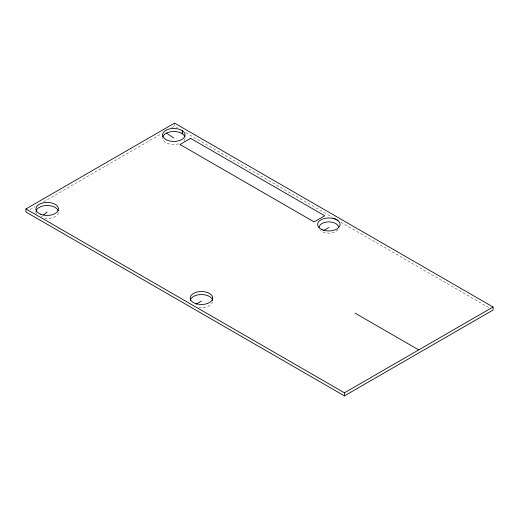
<?xml version="1.0" encoding="UTF-8"?>
<svg xmlns="http://www.w3.org/2000/svg" width="519" height="519" viewBox="0 0 519 519"><rect width="100%" height="100%" fill="white"/><g stroke="black" fill="none" stroke-linecap="round" stroke-linejoin="round"><path stroke-width="0.39" stroke-dasharray="2.6 1.95" d="M41.248 216.812L42.435 215.852M30.154 209.572L35.065 206.737M43.479 201.885L161.253 133.883M171.77 127.81L174.572 126.195L177.381 127.81M185.796 132.676L332.407 217.318M340.827 222.177L489.54 308.039M174.572 123.126L174.572 126.195M338.005 229.443A9.751 5.631 0 0 1 329.695 233.128A9.751 5.631 0 0 1 320.398 230.332M58.394 212.615A11.262 6.5 0 0 1 44.66 218.337M36.57 214.178A11.262 6.5 0 0 1 35.921 211.947M212.667 301.63A11.262 6.5 0 0 1 198.537 307.345M185.049 138.476A11.262 6.5 0 0 1 183.149 141.655M178.744 143.86A11.262 6.5 0 0 1 162.557 138.125"/><path stroke-width="0.78" d="M43.622 214.892L47.184 211.999M25.95 208.936L174.572 123.126L493.05 307.001L493.05 310.064L344.428 395.874L25.95 211.999L25.95 208.936L344.428 392.805L493.05 307.001M196.143 304.134L201.45 301.065M323.324 230.702L328.845 227.517M182.305 130.691L183.94 132.105A11.262 6.5 0 0 1 174.987 141.415A11.262 6.5 0 0 1 162.895 133.377A11.262 6.5 0 0 1 180.119 129.562L182.305 130.691L182.305 133.753L183.94 135.174A11.262 6.5 0 0 1 184.874 136.782M182.305 133.753L180.119 132.63A11.262 6.5 0 0 0 162.7 136.997M333.814 218.129L338.018 220.562M355.041 313.132L418.736 349.903M166.437 133.104L173.82 138.015M344.428 392.805L344.428 395.874M182.532 130.788L182.532 133.857M35.973 211.382A11.262 6.5 0 0 1 46.775 205.505A11.262 6.5 0 0 1 58.284 210.922M190.233 300.501A11.262 6.5 0 0 1 201.45 294.565A11.262 6.5 0 0 1 212.667 300.501M319.088 227.517A9.751 5.631 0 0 1 328.845 221.885A9.751 5.631 0 0 1 338.596 227.517M190.616 138.352L180.002 144.483L314.131 221.924L324.745 215.794L190.616 138.352M40.651 214.23A11.262 6.5 0 0 0 58.394 209.553A11.262 6.5 0 0 0 42.5 203.02A11.262 6.5 0 0 0 40.651 214.23M195.819 303.634A11.262 6.5 0 0 0 212.712 298.003A11.262 6.5 0 0 0 195.819 292.372A11.262 6.5 0 0 0 195.819 303.634M322.117 229.67A11.262 6.5 0 0 0 340.023 225.207A11.262 6.5 0 0 0 324.381 218.486A11.262 6.5 0 0 0 322.117 229.67"/></g></svg>
